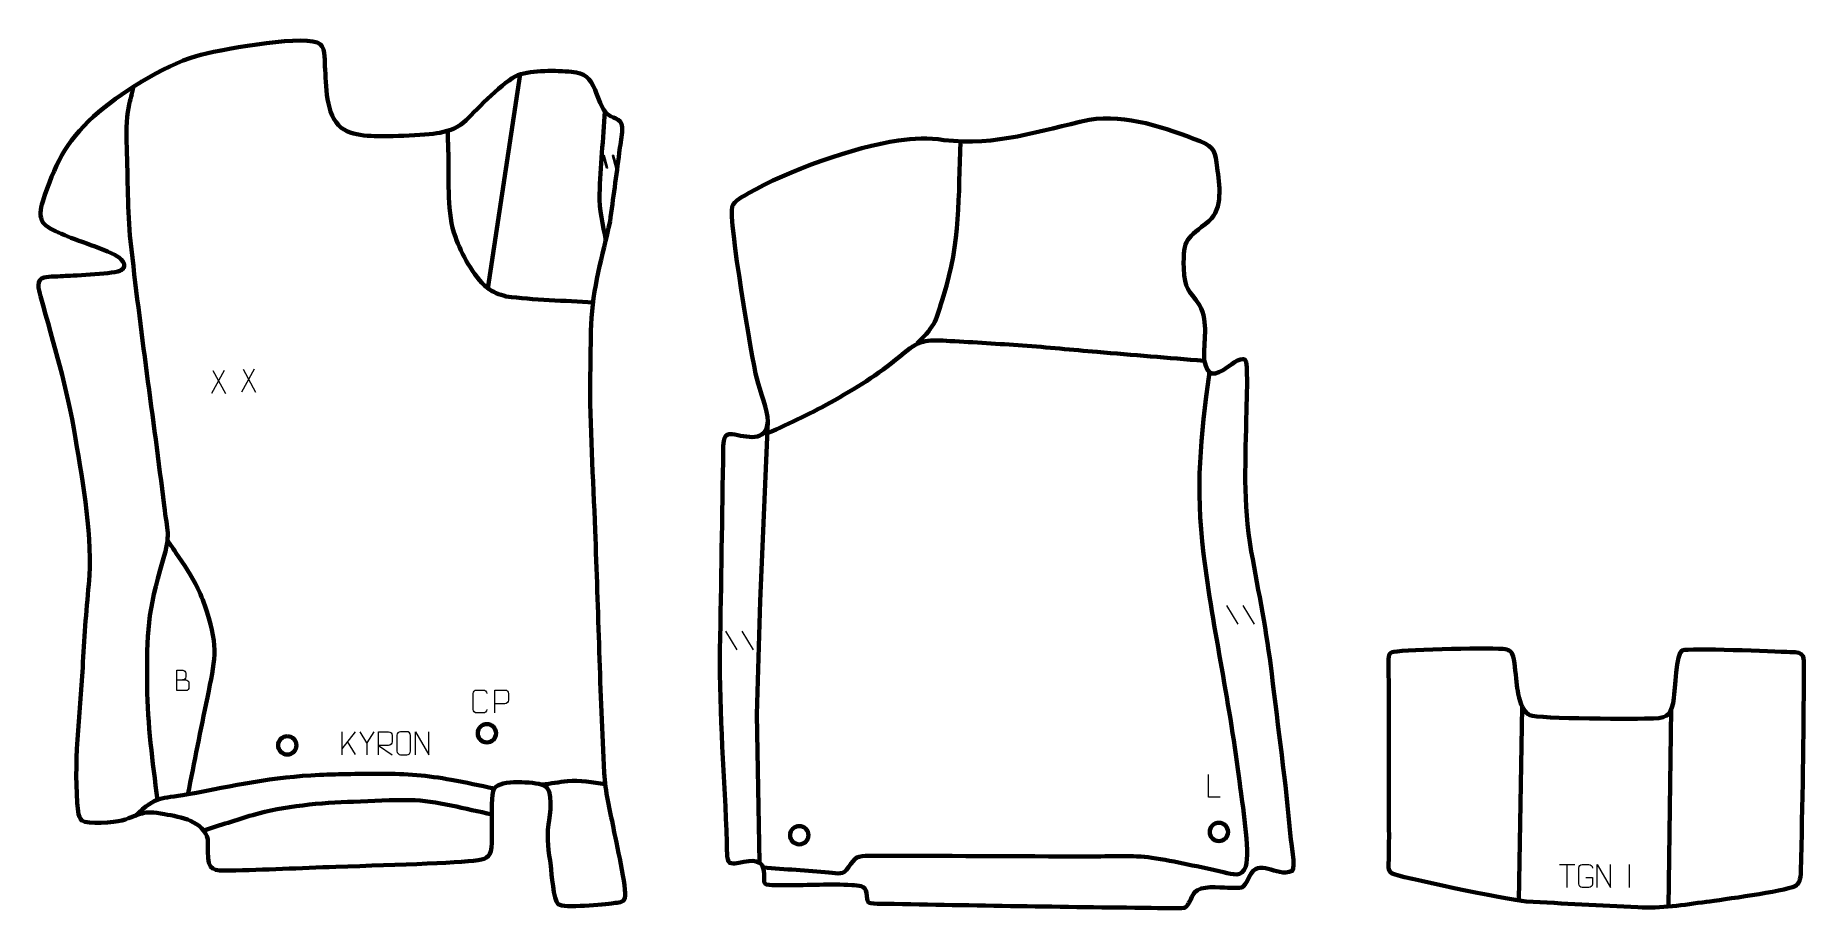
# Model space of a CAD drawing. Header units: millimetres. Extents: x 0 to 1927, y 0 to 951.
import ezdxf

# ---------------------------------------------------------------- set-up
doc = ezdxf.new("R2010")
doc.units = ezdxf.units.MM
for name, color, linetype in [('dxf_samples_SSANG_YONG_ACTYON_2_2_layer 2', 7, 'Continuous'), ('dxf_samples_SSANG_YONG_ACTYON_2_2_layer 3', 7, 'Continuous'), ('dxf_samples_SSANG_YONG_KYRON_1_layer 1', 7, 'Continuous'), ('dxf_samples_SSANG_YONG_KYRON_1_layer 2', 7, 'Continuous'), ('dxf_samples_SSANG_YONG_KYRON_1_layer 3', 7, 'Continuous'), ('dxf_samples_VOLKSWAGEN_TIGUAN_1_5_layer 1', 7, 'Continuous'), ('dxf_samples_VOLKSWAGEN_TIGUAN_1_5_layer 2', 7, 'Continuous')]:
    doc.layers.add(name, color=color, linetype=linetype)

msp = doc.modelspace()

# ---------------------------------------------------------------- linework, layer by layer
at = {"layer": 'dxf_samples_SSANG_YONG_ACTYON_2_2_layer 2', "color": 142, "lineweight": 200}
for centre in [(831.4764, 79.9534), (1288.2145, 83.5074)]:
    msp.add_ellipse(centre, major_axis=(0, 10), ratio=1, dxfattribs=at)
at = {"layer": 'dxf_samples_SSANG_YONG_ACTYON_2_2_layer 2', "color": 142, "lineweight": 158}
for points, knots in [([(959.9307, 615.933), (980.9536, 635.7246), (979.9258, 640.6868), (988.4444, 667.3522), (988.4444, 667.3522), (1006.9393, 725.246), (1004.7184, 776.2556), (1006.9113, 835.3325), (1006.9113, 835.3325), (1006.9113, 835.3325), (1006.9204, 835.575), (1006.9204, 835.575)], [0, 0, 0, 0, 0.25, 0.25, 0.25, 0.25, 0.5, 0.5, 0.5, 0.5, 1, 1, 1, 1]), ([(796.5783, 517.4575), (822.5998, 529.1619), (845.2097, 539.6557), (870.1348, 553.8118), (870.1348, 553.8118), (898.4277, 569.9209), (920.6596, 583.9528), (945.5253, 605.2628), (945.5253, 605.2628), (963.9005, 620.7366), (972.8385, 619.2819), (995.858, 618.1389), (995.858, 618.1389), (1021.8925, 616.8269), (1048.5058, 615.0375), (1074.5264, 613.196), (1074.5264, 613.196), (1101.4304, 611.292), (1128.7604, 608.5564), (1155.7071, 606.2963), (1155.7071, 606.2963), (1194.4846, 603.0439), (1233.2621, 599.7915), (1272.0395, 596.5389)], [0, 0, 0, 0, 0.142857143, 0.142857143, 0.142857143, 0.142857143, 0.285714286, 0.285714286, 0.285714286, 0.285714286, 0.428571429, 0.428571429, 0.428571429, 0.428571429, 0.571428571, 0.571428571, 0.571428571, 0.571428571, 0.714285714, 0.714285714, 0.714285714, 0.714285714, 1, 1, 1, 1]), ([(1277.9311, 584.1387), (1268.3991, 511.7446), (1262.4878, 459.9593), (1271.5178, 386.4227), (1271.5178, 386.4227), (1282.0276, 302.5776), (1300.8272, 220.3924), (1310.8995, 136.1796), (1310.8995, 136.1796), (1313.268, 116.9181), (1322.6261, 61.9265), (1317.5599, 46.0444), (1317.5599, 46.0444), (1312.8669, 33.7384), (1303.7971, 37.2083), (1293.3564, 39.5799), (1293.3564, 39.5799), (1268.0949, 45.2528), (1240.5646, 51.4933), (1215.0722, 55.4047), (1215.0722, 55.4047), (1195.2116, 58.4519), (1168.3877, 56.7275), (1147.6791, 56.7774), (1147.6791, 56.7774), (1067.8447, 56.9743), (987.8811, 57.5493), (908.0641, 57.417), (908.0641, 57.417), (894.5231, 57.3946), (892.5718, 56.4101), (885.1865, 45.1942), (885.1865, 45.1942), (879.0606, 35.8909), (874.0815, 38.4614), (863.8088, 39.413), (863.8088, 39.413), (840.1399, 41.6054), (815.9526, 42.7227), (792.1703, 44.6038)], [0, 0, 0, 0, 0.090909091, 0.090909091, 0.090909091, 0.090909091, 0.181818182, 0.181818182, 0.181818182, 0.181818182, 0.272727273, 0.272727273, 0.272727273, 0.272727273, 0.363636364, 0.363636364, 0.363636364, 0.363636364, 0.454545455, 0.454545455, 0.454545455, 0.454545455, 0.545454545, 0.545454545, 0.545454545, 0.545454545, 0.636363636, 0.636363636, 0.636363636, 0.636363636, 0.727272727, 0.727272727, 0.727272727, 0.727272727, 0.818181818, 0.818181818, 0.818181818, 0.818181818, 1, 1, 1, 1]), ([(788.1501, 50.4525), (788.1501, 50.4525), (785.3057, 211.3852), (785.3057, 211.3852), (785.3057, 211.3852), (785.3057, 211.3852), (789.0098, 334.6808), (789.0098, 334.6808), (789.0098, 334.6808), (789.0098, 334.6808), (797.1174, 530.479), (797.1174, 530.479)], [0, 0, 0, 0, 0.25, 0.25, 0.25, 0.25, 0.5, 0.5, 0.5, 0.5, 1, 1, 1, 1])]:
    msp.add_open_spline(points, degree=3, knots=knots, dxfattribs=at)
at = {"layer": 'dxf_samples_SSANG_YONG_ACTYON_2_2_layer 2', "color": 250, "lineweight": 9}
for points in [[(1296.4091, 330.189), (1296.4091, 330.189), (1308.7734, 309.6447), (1308.7734, 309.6447)], [(1314.139, 330.189), (1314.139, 330.189), (1326.5033, 309.6447), (1326.5033, 309.6447)], [(751.0776, 302.2915), (751.0776, 302.2915), (763.4419, 281.7472), (763.4419, 281.7472)], [(768.8075, 302.2915), (768.8075, 302.2915), (781.1718, 281.7472), (781.1718, 281.7472)]]:
    msp.add_open_spline(points, degree=3, dxfattribs=at)
msp.add_open_spline([(1289.7233, 121.2613), (1289.7233, 121.2613), (1276.7742, 121.2613), (1276.7742, 121.2613), (1276.7742, 121.2613), (1276.7742, 121.2613), (1276.7742, 146.2149), (1276.7742, 146.2149)], degree=3, knots=[0, 0, 0, 0, 0.333333333, 0.333333333, 0.333333333, 0.333333333, 1, 1, 1, 1], dxfattribs=at)
at = {"layer": 'dxf_samples_SSANG_YONG_ACTYON_2_2_layer 3', "color": 242, "lineweight": 158}
msp.add_open_spline([(988.8331, 836.9953), (1046.417, 830.0967), (1092.3317, 847.3605), (1147.1432, 858.9815), (1147.1432, 858.9815), (1187.2712, 865.6419), (1230.7451, 850.2941), (1267.6824, 835.6283), (1267.6824, 835.6283), (1284.2534, 829.0488), (1284.0166, 823.7652), (1286.4019, 806.8776), (1286.4019, 806.8776), (1288.8461, 788.8684), (1293.1217, 762.0168), (1277.3565, 748.7575), (1277.3565, 748.7575), (1253.9023, 729.5102), (1248.9458, 730.8672), (1250.0261, 697.3194), (1250.0261, 697.3194), (1251.1876, 673.8648), (1255.0843, 674.7757), (1267.3052, 657.1563), (1267.3052, 657.1563), (1277.3414, 637.7651), (1271.2058, 617.5867), (1272.3329, 597.4707), (1272.3329, 597.4707), (1276.1909, 578.2304), (1283.0818, 579.5866), (1297.9416, 589.9466), (1297.9416, 589.9466), (1301.1576, 592.1887), (1316.1698, 604.0739), (1317.8943, 595.4363), (1317.8943, 595.4363), (1319.9023, 579.6663), (1318.3619, 558.8125), (1318.2258, 542.4192), (1318.2258, 542.4192), (1317.3581, 488.1491), (1314.0971, 443.2935), (1323.5416, 388.9129), (1323.5416, 388.9129), (1331.4582, 344.1084), (1340.4132, 301.1841), (1345.7625, 255.8188), (1345.7625, 255.8188), (1352.815, 196.4893), (1361, 138.2427), (1366.2638, 78.6163), (1366.2638, 78.6163), (1367.0255, 71.9592), (1371.7312, 45.3773), (1368.0981, 41.0404), (1368.0981, 41.0404), (1349.7654, 33.3128), (1331.9361, 57.1196), (1321.2052, 34.6069), (1321.2052, 34.6069), (1314.2174, 19.9865), (1314.2604, 22.5806), (1297.9611, 22.7897), (1297.9611, 22.7897), (1288.8844, 23.0238), (1268.1706, 25.2467), (1261.9567, 17.8272), (1261.9567, 17.8272), (1258.9367, 14.2212), (1257.0936, 8.1726), (1254.3518, 4.2169), (1254.3518, 4.2169), (1253.213, 2.5739), (1251.9188, 1.2918), (1250.3211, 0.696), (1250.3211, 0.696), (1247.1603, 0), (1210.8122, 0.7981), (1205.9113, 0.8511), (1205.9113, 0.8511), (1109.4481, 1.8983), (1013.1606, 3.6124), (916.7155, 5.3734), (916.7155, 5.3734), (903.6655, 5.6117), (906.2962, 6.1958), (904.7204, 17.1222), (904.7204, 17.1222), (903.5005, 25.5811), (895.8851, 25.1407), (888.6633, 25.613), (888.6633, 25.613), (865.4242, 27.1328), (841.3329, 25.372), (818.0234, 25.4949), (818.0234, 25.4949), (814.095, 25.5307), (796.6209, 25.0975), (794.5409, 26.9799), (794.5409, 26.9799), (789.4854, 31.555), (802.2449, 56.8806), (771.2906, 51.0412), (771.2906, 51.0412), (766.5908, 50.1546), (760.3753, 48.1813), (755.7438, 49.8247), (755.7438, 49.8247), (752.0119, 52.3708), (752.7435, 67.5412), (752.6397, 71.9035), (752.6397, 71.9035), (750.5755, 142.2683), (744.0768, 211.0876), (745.1857, 281.7472), (745.1857, 281.7472), (746.3455, 354.7839), (747.6715, 427.8211), (748.669, 500.8599), (748.669, 500.8599), (749.0124, 508.3713), (748.7373, 518.2239), (758.5279, 516.8328), (758.5279, 516.8328), (773.7605, 513.9317), (796.054, 507.0317), (797.1174, 530.479), (797.1174, 530.479), (797.2668, 542.8121), (788.3336, 563.8845), (785.1459, 577.2121), (785.1459, 577.2121), (779.9282, 599.6203), (754.2688, 749.6916), (758.4693, 764.7002), (758.4693, 764.7002), (760.1581, 770.7343), (770.7069, 775.9759), (776.1328, 779.1044), (776.1328, 779.1044), (818.5304, 803.3851), (891.0307, 829.5234), (939.3271, 836.5669), (939.3271, 836.5669), (955.7453, 838.9045), (972.4137, 839.7619), (988.8331, 836.9953)], degree=3, knots=[0, 0, 0, 0, 0.026315789, 0.026315789, 0.026315789, 0.026315789, 0.052631579, 0.052631579, 0.052631579, 0.052631579, 0.078947368, 0.078947368, 0.078947368, 0.078947368, 0.105263158, 0.105263158, 0.105263158, 0.105263158, 0.131578947, 0.131578947, 0.131578947, 0.131578947, 0.157894737, 0.157894737, 0.157894737, 0.157894737, 0.184210526, 0.184210526, 0.184210526, 0.184210526, 0.210526316, 0.210526316, 0.210526316, 0.210526316, 0.236842105, 0.236842105, 0.236842105, 0.236842105, 0.263157895, 0.263157895, 0.263157895, 0.263157895, 0.289473684, 0.289473684, 0.289473684, 0.289473684, 0.315789474, 0.315789474, 0.315789474, 0.315789474, 0.342105263, 0.342105263, 0.342105263, 0.342105263, 0.368421053, 0.368421053, 0.368421053, 0.368421053, 0.394736842, 0.394736842, 0.394736842, 0.394736842, 0.421052632, 0.421052632, 0.421052632, 0.421052632, 0.447368421, 0.447368421, 0.447368421, 0.447368421, 0.473684211, 0.473684211, 0.473684211, 0.473684211, 0.5, 0.5, 0.5, 0.5, 0.526315789, 0.526315789, 0.526315789, 0.526315789, 0.552631579, 0.552631579, 0.552631579, 0.552631579, 0.578947368, 0.578947368, 0.578947368, 0.578947368, 0.605263158, 0.605263158, 0.605263158, 0.605263158, 0.631578947, 0.631578947, 0.631578947, 0.631578947, 0.657894737, 0.657894737, 0.657894737, 0.657894737, 0.684210526, 0.684210526, 0.684210526, 0.684210526, 0.710526316, 0.710526316, 0.710526316, 0.710526316, 0.736842105, 0.736842105, 0.736842105, 0.736842105, 0.763157895, 0.763157895, 0.763157895, 0.763157895, 0.789473684, 0.789473684, 0.789473684, 0.789473684, 0.815789474, 0.815789474, 0.815789474, 0.815789474, 0.842105263, 0.842105263, 0.842105263, 0.842105263, 0.868421053, 0.868421053, 0.868421053, 0.868421053, 0.894736842, 0.894736842, 0.894736842, 0.894736842, 0.921052632, 0.921052632, 0.921052632, 0.921052632, 0.947368421, 0.947368421, 0.947368421, 0.947368421, 1, 1, 1, 1], dxfattribs=at)
at = {"layer": 'dxf_samples_SSANG_YONG_KYRON_1_layer 1', "color": 250, "lineweight": 9}
for points in [[(205.3397, 585.9334), (205.3397, 585.9334), (191.5991, 561.0376), (191.5991, 561.0376)], [(193.0537, 585.9334), (193.0537, 585.9334), (206.7943, 560.9799), (206.7943, 560.9799)], [(238.2609, 587.4111), (238.2609, 587.4111), (224.5203, 562.5153), (224.5203, 562.5153)], [(225.9749, 587.4111), (225.9749, 587.4111), (239.7155, 562.4576), (239.7155, 562.4576)], [(333.5884, 192.5963), (333.5884, 192.5963), (333.5884, 167.6427), (333.5884, 167.6427)], [(347.9646, 192.5963), (347.9646, 192.5963), (333.5884, 173.9566), (333.5884, 173.9566)], [(348.2899, 167.7385), (348.2899, 167.7385), (339.8194, 182.0521), (339.8194, 182.0521)], [(360.9385, 180.6976), (360.9385, 180.6976), (353.6176, 192.5963), (353.6176, 192.5963)]]:
    msp.add_open_spline(points, degree=3, dxfattribs=at)
for points, knots in [([(153.88, 249.0002), (157.139, 249.0006), (160.3984, 249.0006), (163.6581, 249.0002), (163.6581, 249.0002), (165.4274, 248.9847), (167.1503, 247.4297), (167.1503, 245.5939), (167.1503, 245.5939), (167.15, 244.5831), (167.15, 241.8518), (167.1503, 240.8407), (167.1503, 240.8407), (167.1662, 239.1766), (165.7849, 237.3728), (163.7055, 237.388), (163.7055, 237.388), (160.4455, 237.3883), (157.1858, 237.3883), (153.9265, 237.388), (153.9265, 237.388), (153.9265, 244.8384), (153.9265, 252.2885), (153.9265, 259.7383), (153.9265, 259.7383), (156.0526, 259.7383), (158.179, 259.7383), (160.3055, 259.7383), (160.3055, 259.7383), (161.811, 259.7541), (163.689, 258.0429), (163.7049, 256.2852), (163.7049, 256.2852), (163.7045, 254.4346), (163.7045, 254.3039), (163.7049, 252.453), (163.7049, 252.453), (163.7203, 250.6024), (162.0594, 248.9847), (160.259, 249.0002)], [0, 0, 0, 0, 0.090909091, 0.090909091, 0.090909091, 0.090909091, 0.181818182, 0.181818182, 0.181818182, 0.181818182, 0.272727273, 0.272727273, 0.272727273, 0.272727273, 0.363636364, 0.363636364, 0.363636364, 0.363636364, 0.454545455, 0.454545455, 0.454545455, 0.454545455, 0.545454545, 0.545454545, 0.545454545, 0.545454545, 0.636363636, 0.636363636, 0.636363636, 0.636363636, 0.727272727, 0.727272727, 0.727272727, 0.727272727, 0.818181818, 0.818181818, 0.818181818, 0.818181818, 1, 1, 1, 1]), ([(491.2904, 216.8891), (491.1506, 214.5657), (489.4734, 213.0861), (487.3257, 213.0753), (487.3257, 213.0753), (484.9938, 213.0757), (482.6619, 213.0757), (480.3304, 213.0753), (480.3304, 213.0753), (478.4054, 212.9699), (476.4333, 214.8544), (476.4445, 216.8717), (476.4445, 216.8717), (476.4449, 222.6418), (476.4449, 228.4115), (476.4445, 234.1808), (476.4445, 234.1808), (476.4487, 236.3189), (478.1954, 238.0381), (480.3478, 238.0246), (480.3478, 238.0246), (482.6735, 238.0246), (484.9996, 238.0246), (487.3257, 238.0246), (487.3257, 238.0246), (489.2723, 238.0601), (491.2637, 236.5686), (491.2904, 234.131)], [0, 0, 0, 0, 0.125, 0.125, 0.125, 0.125, 0.25, 0.25, 0.25, 0.25, 0.375, 0.375, 0.375, 0.375, 0.5, 0.5, 0.5, 0.5, 0.625, 0.625, 0.625, 0.625, 0.75, 0.75, 0.75, 0.75, 1, 1, 1, 1]), ([(500.2414, 213.0709), (500.2414, 213.0709), (500.2414, 238.0245), (500.2414, 238.0245), (500.2414, 238.0245), (503.8364, 238.0245), (507.4317, 238.0245), (511.0271, 238.0245), (511.0271, 238.0245), (513.3523, 237.9866), (514.9097, 236.4965), (514.9055, 234.1304), (514.9055, 234.1304), (514.9051, 232.0947), (514.9051, 229.0354), (514.9055, 226.9994), (514.9055, 226.9994), (514.899, 225.124), (513.0868, 223.1821), (511.0772, 223.163), (511.0772, 223.163), (511.0772, 223.163), (500.2414, 223.163), (500.2414, 223.163)], [0, 0, 0, 0, 0.142857143, 0.142857143, 0.142857143, 0.142857143, 0.285714286, 0.285714286, 0.285714286, 0.285714286, 0.428571429, 0.428571429, 0.428571429, 0.428571429, 0.571428571, 0.571428571, 0.571428571, 0.571428571, 0.714285714, 0.714285714, 0.714285714, 0.714285714, 1, 1, 1, 1]), ([(368.2609, 192.5963), (368.2609, 192.5963), (360.9385, 180.6976), (360.9385, 180.6976), (360.9385, 180.6976), (360.9385, 180.6976), (360.9392, 167.6427), (360.9392, 167.6427)], [0, 0, 0, 0, 0.333333333, 0.333333333, 0.333333333, 0.333333333, 1, 1, 1, 1]), ([(373.6072, 167.6428), (373.6072, 167.6428), (373.6072, 192.5963), (373.6072, 192.5963), (373.6072, 192.5963), (377.202, 192.5963), (380.7975, 192.5963), (384.3927, 192.5963), (384.3927, 192.5963), (386.718, 192.5586), (388.2753, 191.0686), (388.2712, 188.7022), (388.2712, 188.7022), (388.2708, 186.6667), (388.2708, 183.6073), (388.2712, 181.5713), (388.2712, 181.5713), (388.2647, 179.6958), (386.4524, 177.754), (384.4429, 177.7349), (384.4429, 177.7349), (384.4429, 177.7349), (373.6072, 177.7349), (373.6072, 177.7349), (373.6072, 177.7349), (373.6072, 177.7349), (388.2619, 167.6428), (388.2619, 167.6428)], [0, 0, 0, 0, 0.125, 0.125, 0.125, 0.125, 0.25, 0.25, 0.25, 0.25, 0.375, 0.375, 0.375, 0.375, 0.5, 0.5, 0.5, 0.5, 0.625, 0.625, 0.625, 0.625, 0.75, 0.75, 0.75, 0.75, 1, 1, 1, 1]), ([(397.4197, 192.596), (399.7454, 192.596), (402.0715, 192.596), (404.3976, 192.596), (404.3976, 192.596), (406.3442, 192.6316), (408.3356, 191.14), (408.3623, 188.7024), (408.3623, 188.7024), (408.3619, 182.9555), (408.3619, 177.2082), (408.3623, 171.4605), (408.3623, 171.4605), (408.2225, 169.1371), (406.5453, 167.6575), (404.3976, 167.6467), (404.3976, 167.6467), (402.0657, 167.6471), (399.7338, 167.6471), (397.4023, 167.6467), (397.4023, 167.6467), (395.4773, 167.5413), (393.5052, 169.4258), (393.5164, 171.4431), (393.5164, 171.4431), (393.5167, 177.2132), (393.5167, 182.9829), (393.5164, 188.7522), (393.5164, 188.7522), (393.5206, 190.8903), (395.2673, 192.6095), (397.4197, 192.596)], [0, 0, 0, 0, 0.111111111, 0.111111111, 0.111111111, 0.111111111, 0.222222222, 0.222222222, 0.222222222, 0.222222222, 0.333333333, 0.333333333, 0.333333333, 0.333333333, 0.444444444, 0.444444444, 0.444444444, 0.444444444, 0.555555556, 0.555555556, 0.555555556, 0.555555556, 0.666666667, 0.666666667, 0.666666667, 0.666666667, 0.777777778, 0.777777778, 0.777777778, 0.777777778, 1, 1, 1, 1]), ([(413.6119, 167.6428), (413.6119, 167.6428), (413.6119, 192.5963), (413.6119, 192.5963), (413.6119, 192.5963), (413.6119, 192.5963), (428.2667, 167.6428), (428.2667, 167.6428), (428.2667, 167.6428), (428.2667, 167.6428), (428.2667, 192.5963), (428.2667, 192.5963)], [0, 0, 0, 0, 0.25, 0.25, 0.25, 0.25, 0.5, 0.5, 0.5, 0.5, 1, 1, 1, 1])]:
    msp.add_open_spline(points, degree=3, knots=knots, dxfattribs=at)
at = {"layer": 'dxf_samples_SSANG_YONG_KYRON_1_layer 2', "color": 142, "lineweight": 200}
for centre in [(491.4118, 191.0248), (274.1886, 177.7955)]:
    msp.add_ellipse(centre, major_axis=(0, 10), ratio=1, dxfattribs=at)
at = {"layer": 'dxf_samples_SSANG_YONG_KYRON_1_layer 2', "color": 142, "lineweight": 158}
msp.add_open_spline([(492.4506, 675.1904), (492.4506, 675.1904), (527.8241, 908.5873), (527.8241, 908.5873)], degree=3, dxfattribs=at)
for points, knots in [([(132.9125, 118.2904), (127.4112, 161.0495), (122.1739, 199.4647), (121.6468, 242.8473), (121.6468, 242.8473), (120.9053, 299.864), (122.1797, 323.8115), (138.7526, 379.0426), (138.7526, 379.0426), (147.4193, 408.2948), (143.649, 410.0595), (140.116, 439.1197), (140.116, 439.1197), (128.368, 534.9832), (114.0393, 630.7685), (103.5896, 726.7416), (103.5896, 726.7416), (99.9712, 759.9735), (100.8463, 795.1328), (99.4364, 828.7606), (99.4364, 828.7606), (98.7802, 844.4124), (98.6914, 857.9949), (101.6313, 873.5026), (101.6313, 873.5026), (103.1291, 880.7765), (105.0636, 887.9957), (106.7884, 895.2234)], [0, 0, 0, 0, 0.125, 0.125, 0.125, 0.125, 0.25, 0.25, 0.25, 0.25, 0.375, 0.375, 0.375, 0.375, 0.5, 0.5, 0.5, 0.5, 0.625, 0.625, 0.625, 0.625, 0.75, 0.75, 0.75, 0.75, 1, 1, 1, 1]), ([(619.9245, 868.2968), (617.9738, 838.4327), (615.066, 807.8291), (614.0387, 778.011), (614.0387, 778.011), (613.473, 761.5888), (617.8801, 744.1794), (620.8226, 728.0269)], [0, 0, 0, 0, 0.333333333, 0.333333333, 0.333333333, 0.333333333, 1, 1, 1, 1]), ([(448.6826, 847.0161), (449.0061, 837.5022), (449.3295, 827.9884), (449.653, 818.4745), (449.653, 818.4745), (450.3168, 791.5212), (447.7025, 756.7811), (457.1128, 731.6153), (457.1128, 731.6153), (463.9523, 713.3244), (476.3787, 688.7977), (491.5921, 676.2728), (491.5921, 676.2728), (498.1975, 671.2207), (504.6305, 668.8011), (512.6136, 666.7993), (512.6136, 666.7993), (541.4771, 662.5647), (576.9614, 662.2876), (607.0031, 660.0789)], [0, 0, 0, 0, 0.166666667, 0.166666667, 0.166666667, 0.166666667, 0.333333333, 0.333333333, 0.333333333, 0.333333333, 0.5, 0.5, 0.5, 0.5, 0.666666667, 0.666666667, 0.666666667, 0.666666667, 1, 1, 1, 1]), ([(165.9665, 124.2716), (172.8952, 159.5465), (179.9666, 194.5842), (187.1562, 229.8023), (187.1562, 229.8023), (195.3087, 269.7368), (199.4928, 283.6319), (186.6934, 323.5419), (186.6934, 323.5419), (183.8946, 332.1972), (180.6489, 340.3753), (176.8161, 348.6223), (176.8161, 348.6223), (170.0593, 362.6321), (161.6544, 374.846), (152.9291, 387.6456), (152.9291, 387.6456), (150.6814, 390.9427), (148.4431, 394.244), (146.2168, 397.5556), (146.2168, 397.5556), (146.2168, 397.5556), (145.3852, 398.7948), (145.3852, 398.7948), (145.3852, 398.7948), (145.3852, 398.7948), (144.5461, 400.0459), (144.5461, 400.0459)], [0, 0, 0, 0, 0.125, 0.125, 0.125, 0.125, 0.25, 0.25, 0.25, 0.25, 0.375, 0.375, 0.375, 0.375, 0.5, 0.5, 0.5, 0.5, 0.625, 0.625, 0.625, 0.625, 0.75, 0.75, 0.75, 0.75, 1, 1, 1, 1]), ([(108.155, 100.8428), (133.1325, 123.9176), (134.4144, 118.6142), (166.1455, 124.5347), (166.1455, 124.5347), (215.532, 133.7494), (258.6668, 143.5401), (309.4099, 145.5852), (309.4099, 145.5852), (331.5052, 146.4386), (355.0387, 146.9892), (377.1349, 146.9439), (377.1349, 146.9439), (403.2464, 146.8904), (427.0007, 145.0452), (452.7098, 140.2682), (452.7098, 140.2682), (468.3326, 137.2887), (483.8922, 133.9735), (499.4976, 130.8999)], [0, 0, 0, 0, 0.166666667, 0.166666667, 0.166666667, 0.166666667, 0.333333333, 0.333333333, 0.333333333, 0.333333333, 0.5, 0.5, 0.5, 0.5, 0.666666667, 0.666666667, 0.666666667, 0.666666667, 1, 1, 1, 1]), ([(620.1527, 135.6957), (606.5686, 137.3427), (592.8159, 140.1631), (579.1096, 138.7471), (579.1096, 138.7471), (570.0134, 137.8074), (561.0121, 136.2623), (551.9546, 135.0675), (551.9546, 135.0675), (551.9546, 135.0675), (551.3144, 134.9831), (551.3144, 134.9831)], [0, 0, 0, 0, 0.25, 0.25, 0.25, 0.25, 0.5, 0.5, 0.5, 0.5, 1, 1, 1, 1]), ([(496.894, 102.5872), (469.0257, 108.3167), (436.0333, 117.5613), (408.0123, 118.1781), (408.0123, 118.1781), (387.881, 118.6212), (366.6483, 116.888), (346.3439, 116.3292), (346.3439, 116.3292), (311.0384, 115.3576), (270.4601, 111.8123), (236.5563, 101.8937), (236.5563, 101.8937), (218.8008, 96.6244), (200.8761, 90.6004), (183.0902, 85.1208)], [0, 0, 0, 0, 0.2, 0.2, 0.2, 0.2, 0.4, 0.4, 0.4, 0.4, 0.6, 0.6, 0.6, 0.6, 1, 1, 1, 1])]:
    msp.add_open_spline(points, degree=3, knots=knots, dxfattribs=at)
at = {"layer": 'dxf_samples_SSANG_YONG_KYRON_1_layer 2', "color": 142}
for points in [[(621.6175, 806.6245), (621.6175, 806.6245), (617.7957, 820.2869), (617.7957, 820.2869), (617.7957, 820.2869), (617.7957, 820.2869), (619.0942, 820.2869), (619.0942, 820.2869), (619.0942, 820.2869), (619.0942, 820.2869), (622.916, 806.6245), (622.916, 806.6245), (622.916, 806.6245), (622.916, 806.6245), (621.6175, 806.6245), (621.6175, 806.6245)], [(631.8766, 806.6245), (631.8766, 806.6245), (628.0547, 820.2869), (628.0547, 820.2869), (628.0547, 820.2869), (628.0547, 820.2869), (629.3532, 820.2869), (629.3532, 820.2869), (629.3532, 820.2869), (629.3532, 820.2869), (633.1751, 806.6245), (633.1751, 806.6245), (633.1751, 806.6245), (633.1751, 806.6245), (631.8766, 806.6245), (631.8766, 806.6245)]]:
    msp.add_open_spline(points, degree=3, knots=[0, 0, 0, 0, 0.2, 0.2, 0.2, 0.2, 0.4, 0.4, 0.4, 0.4, 0.6, 0.6, 0.6, 0.6, 1, 1, 1, 1], dxfattribs=at)
at = {"layer": 'dxf_samples_SSANG_YONG_KYRON_1_layer 3', "color": 242, "lineweight": 158}
msp.add_open_spline([(625.5051, 748.3725), (617.0981, 710.0654), (606.5066, 675.6311), (604.9821, 635.9765), (604.9821, 635.9765), (604.2918, 618.0207), (604.3271, 599.4502), (604, 581.3967), (604, 581.3967), (603.1814, 525.5429), (607.2412, 468.1821), (609.3162, 412.2076), (609.3162, 412.2076), (612.571, 324.188), (614.6619, 235.7642), (619.0809, 147.836), (619.0809, 147.836), (620.1118, 127.3232), (625.3347, 107.9988), (629.151, 87.9362), (629.151, 87.9362), (631.5837, 75.274), (644.0768, 20.1735), (641.7525, 11.7702), (641.7525, 11.7702), (640.2037, 6.1705), (634.3522, 6.6032), (629.1231, 5.9493), (629.1231, 5.9493), (619.6224, 4.7894), (574.9155, 0), (569.1961, 4.807), (569.1961, 4.807), (563.7796, 9.3595), (561.9558, 38.4637), (561.0577, 46.4846), (561.0577, 46.4846), (558.8463, 62.2422), (556.2088, 75.7996), (558.4805, 91.7726), (558.4805, 91.7726), (559.8353, 101.2992), (565.1057, 130.5599), (552.8603, 134.5319), (552.8603, 134.5319), (542.2708, 137.9667), (506.584, 140.8914), (499.4976, 130.8999), (499.4976, 130.8999), (495.821, 124.5281), (497.0929, 103.7725), (496.9289, 95.28), (496.9289, 95.28), (496.8286, 87.6248), (497.7455, 65.5429), (494.7983, 59.7212), (494.7983, 59.7212), (493.0558, 56.2791), (489.5604, 54.4421), (485.4637, 53.4547), (485.4637, 53.4547), (469.9851, 49.7238), (396.3308, 47.8359), (327.1861, 45.4957), (327.1861, 45.4957), (288.6058, 44.1838), (249.3951, 42.1156), (210.8641, 41.5613), (210.8641, 41.5613), (194.3524, 41.3238), (187.4888, 40.3376), (187.7702, 62.3055), (187.7702, 62.3055), (187.8319, 67.1186), (188.0446, 70.576), (187.5255, 75.4719), (187.5255, 75.4719), (183.2347, 95.4643), (157.6217, 99.776), (140.6635, 102.8933), (140.6635, 102.8933), (114.7888, 107.6497), (116.8855, 102.5988), (93.9789, 95.9495), (93.9789, 95.9495), (86.6546, 93.8932), (56.2691, 91.6472), (50.5235, 95.8434), (50.5235, 95.8434), (48.1773, 98.0374), (47.0726, 101.6299), (46.5575, 105.5878), (46.5575, 105.5878), (40.7903, 156.9561), (48.7106, 211.0399), (51.4845, 262.6907), (51.4845, 262.6907), (53.1233, 293.2052), (55.1261, 322.7121), (58.1084, 353.1419), (58.1084, 353.1419), (62.8333, 403.2636), (51.9576, 462.2743), (43.6845, 512.1116), (43.6845, 512.1116), (34.1088, 569.795), (20.2462, 612.3177), (5.6419, 667.1489), (5.6419, 667.1489), (3.7507, 674.2492), (0, 685.2187), (9.6076, 687.3566), (9.6076, 687.3566), (14.6703, 688.4831), (26.593, 688.5446), (32.595, 688.9541), (32.595, 688.9541), (42.6425, 689.6044), (87.7783, 691.3317), (93.4806, 695.1985), (93.4806, 695.1985), (101.904, 700.9104), (92.3288, 709.1142), (86.4741, 712.0752), (86.4741, 712.0752), (76.4365, 717.1517), (62.6431, 721.6733), (51.8826, 725.7344), (51.8826, 725.7344), (42.0195, 729.4411), (13.8736, 738.93), (8.5033, 746.9672), (8.5033, 746.9672), (4.1637, 753.4619), (5.2421, 761.7965), (7.9596, 770.1146), (7.9596, 770.1146), (20.6945, 809.0935), (32.6129, 834.6773), (63.2529, 862.7032), (63.2529, 862.7032), (90.3109, 887.1779), (139.051, 917.9197), (175.0513, 928.4004), (175.0513, 928.4004), (197.9557, 935.0684), (284.7861, 950.9961), (306.7163, 943.1011), (306.7163, 943.1011), (316.3625, 939.6283), (314.6208, 925.7961), (315.1958, 917.3107), (315.1958, 917.3107), (316.47, 897.1544), (315.5657, 864.098), (332.9136, 850.4926), (332.9136, 850.4926), (340.6939, 844.7187), (350.8331, 842.4085), (361.5794, 841.6788), (361.5794, 841.6788), (378.2938, 840.5438), (424.1448, 841.922), (440.3911, 844.9805), (440.3911, 844.9805), (451.1018, 846.9968), (461.096, 850.9626), (468.8337, 858.7885), (468.8337, 858.7885), (481.1475, 871.2426), (510.364, 901.4764), (525.1949, 907.7722), (525.1949, 907.7722), (541.627, 913.3122), (566.339, 912.6679), (583.6873, 911.3357), (583.6873, 911.3357), (598.2771, 910.2153), (603.3297, 904.409), (609.1753, 891.5211), (609.1753, 891.5211), (612.6941, 883.7632), (616.4176, 870.4857), (622.882, 865.0777), (622.882, 865.0777), (631.4549, 858.916), (639.9557, 861.661), (638.5934, 845.752), (638.5934, 845.752), (638.0029, 838.8565), (636.4798, 830.3269), (635.5549, 823.2267), (635.5549, 823.2267), (632.3031, 798.2626), (628.9031, 773.3171), (625.5051, 748.3725)], degree=3, knots=[0, 0, 0, 0, 0.02, 0.02, 0.02, 0.02, 0.04, 0.04, 0.04, 0.04, 0.06, 0.06, 0.06, 0.06, 0.08, 0.08, 0.08, 0.08, 0.1, 0.1, 0.1, 0.1, 0.12, 0.12, 0.12, 0.12, 0.14, 0.14, 0.14, 0.14, 0.16, 0.16, 0.16, 0.16, 0.18, 0.18, 0.18, 0.18, 0.2, 0.2, 0.2, 0.2, 0.22, 0.22, 0.22, 0.22, 0.24, 0.24, 0.24, 0.24, 0.26, 0.26, 0.26, 0.26, 0.28, 0.28, 0.28, 0.28, 0.3, 0.3, 0.3, 0.3, 0.32, 0.32, 0.32, 0.32, 0.34, 0.34, 0.34, 0.34, 0.36, 0.36, 0.36, 0.36, 0.38, 0.38, 0.38, 0.38, 0.4, 0.4, 0.4, 0.4, 0.42, 0.42, 0.42, 0.42, 0.44, 0.44, 0.44, 0.44, 0.46, 0.46, 0.46, 0.46, 0.48, 0.48, 0.48, 0.48, 0.5, 0.5, 0.5, 0.5, 0.52, 0.52, 0.52, 0.52, 0.54, 0.54, 0.54, 0.54, 0.56, 0.56, 0.56, 0.56, 0.58, 0.58, 0.58, 0.58, 0.6, 0.6, 0.6, 0.6, 0.62, 0.62, 0.62, 0.62, 0.64, 0.64, 0.64, 0.64, 0.66, 0.66, 0.66, 0.66, 0.68, 0.68, 0.68, 0.68, 0.7, 0.7, 0.7, 0.7, 0.72, 0.72, 0.72, 0.72, 0.74, 0.74, 0.74, 0.74, 0.76, 0.76, 0.76, 0.76, 0.78, 0.78, 0.78, 0.78, 0.8, 0.8, 0.8, 0.8, 0.82, 0.82, 0.82, 0.82, 0.84, 0.84, 0.84, 0.84, 0.86, 0.86, 0.86, 0.86, 0.88, 0.88, 0.88, 0.88, 0.9, 0.9, 0.9, 0.9, 0.92, 0.92, 0.92, 0.92, 0.94, 0.94, 0.94, 0.94, 0.96, 0.96, 0.96, 0.96, 1, 1, 1, 1], dxfattribs=at)
at = {"layer": 'dxf_samples_VOLKSWAGEN_TIGUAN_1_5_layer 1', "color": 142, "lineweight": 158}
for points in [[(1618.3942, 219.8948), (1618.3942, 219.8948), (1614.752, 8.8195), (1614.752, 8.8195)], [(1777.7412, 1.4483), (1777.7412, 1.4483), (1780.7258, 217.1288), (1780.7258, 217.1288)]]:
    msp.add_open_spline(points, degree=3, dxfattribs=at)
at = {"layer": 'dxf_samples_VOLKSWAGEN_TIGUAN_1_5_layer 1', "color": 250, "lineweight": 9}
for points in [[(1658.8617, 48.0076), (1658.8617, 48.0076), (1675.8489, 48.0076), (1675.8489, 48.0076)], [(1667.3555, 23.0776), (1667.3555, 23.0776), (1667.3555, 48.0311), (1667.3555, 48.0311)], [(1734.6827, 48.0414), (1734.6827, 48.0414), (1734.6827, 23.0673), (1734.6827, 23.0673)]]:
    msp.add_open_spline(points, degree=3, dxfattribs=at)
for points, knots in [([(1687.6102, 34.0633), (1687.6102, 34.0633), (1694.7783, 34.0633), (1694.7783, 34.0633), (1694.7783, 34.0633), (1694.7783, 34.0633), (1694.7783, 26.8952), (1694.7783, 26.8952), (1694.7783, 26.8952), (1694.6386, 24.5718), (1692.9614, 23.0922), (1690.8136, 23.0814), (1690.8136, 23.0814), (1688.4818, 23.0818), (1686.1498, 23.0818), (1683.8183, 23.0814), (1683.8183, 23.0814), (1681.8934, 22.976), (1679.9212, 24.8605), (1679.9324, 26.8778), (1679.9324, 26.8778), (1679.9328, 32.6479), (1679.9328, 38.4176), (1679.9324, 44.1869), (1679.9324, 44.1869), (1679.9366, 46.325), (1681.6834, 48.0442), (1683.8357, 48.0308), (1683.8357, 48.0308), (1686.1614, 48.0308), (1688.4875, 48.0308), (1690.8136, 48.0308), (1690.8136, 48.0308), (1692.7603, 48.0662), (1694.7517, 46.5747), (1694.7783, 44.137)], [0, 0, 0, 0, 0.1, 0.1, 0.1, 0.1, 0.2, 0.2, 0.2, 0.2, 0.3, 0.3, 0.3, 0.3, 0.4, 0.4, 0.4, 0.4, 0.5, 0.5, 0.5, 0.5, 0.6, 0.6, 0.6, 0.6, 0.7, 0.7, 0.7, 0.7, 0.8, 0.8, 0.8, 0.8, 1, 1, 1, 1]), ([(1700.0279, 23.0776), (1700.0279, 23.0776), (1700.0279, 48.0311), (1700.0279, 48.0311), (1700.0279, 48.0311), (1700.0279, 48.0311), (1714.6827, 23.0776), (1714.6827, 23.0776), (1714.6827, 23.0776), (1714.6827, 23.0776), (1714.6827, 48.0311), (1714.6827, 48.0311)], [0, 0, 0, 0, 0.25, 0.25, 0.25, 0.25, 0.5, 0.5, 0.5, 0.5, 1, 1, 1, 1])]:
    msp.add_open_spline(points, degree=3, knots=knots, dxfattribs=at)
at = {"layer": 'dxf_samples_VOLKSWAGEN_TIGUAN_1_5_layer 2', "color": 242, "lineweight": 158}
msp.add_open_spline([(1921.7779, 41.1294), (1921.5693, 31.0468), (1919.4862, 26.715), (1915.6554, 24.5283), (1915.6554, 24.5283), (1902.3628, 18.674), (1835.9195, 9.6816), (1818.9658, 7.3962), (1818.9658, 7.3962), (1794.2367, 4.0567), (1769.3276, 0), (1744.3062, 1.3951), (1744.3062, 1.3951), (1703.761, 3.6479), (1663.1664, 5.4408), (1622.6373, 7.8822), (1622.6373, 7.8822), (1603.3424, 9.0445), (1481.4894, 35.2254), (1476.7466, 38.2274), (1476.7466, 38.2274), (1471.7312, 41.402), (1472.9455, 46.6782), (1473.1769, 56.1738), (1473.1769, 56.1738), (1473.6673, 76.2977), (1473.2706, 97.3579), (1473.2801, 117.5835), (1473.2801, 117.5835), (1473.3073, 166.6381), (1473.7212, 215.6724), (1472.8332, 264.7223), (1472.8332, 264.7223), (1472.6201, 276.498), (1473.0268, 278.6287), (1478.5686, 279.6445), (1478.5686, 279.6445), (1493.5339, 282.3875), (1590.5065, 284.565), (1599.9956, 282.4656), (1599.9956, 282.4656), (1604.3273, 281.5073), (1607.2187, 280.079), (1608.5079, 274.6484), (1608.5079, 274.6484), (1610.5154, 266.1922), (1611.549, 252.2828), (1612.6943, 243.2081), (1612.6943, 243.2081), (1613.2147, 239.0847), (1613.7488, 234.9543), (1614.6534, 230.8947), (1614.6534, 230.8947), (1614.6534, 230.8947), (1614.9685, 229.5856), (1614.9685, 229.5856), (1614.9685, 229.5856), (1617.709, 218.8011), (1621.6304, 213.3595), (1626.8875, 210.6524), (1626.8875, 210.6524), (1635.1318, 206.4072), (1746.4123, 206.5848), (1761.2596, 207.0208), (1761.2596, 207.0208), (1778.5816, 207.5294), (1780.8056, 213.0509), (1783.6317, 229.226), (1783.6317, 229.226), (1784.3923, 237.1874), (1786.1648, 278.5758), (1792.5399, 281.1261), (1792.5399, 281.1261), (1800.6559, 284.3729), (1892.9691, 279.8155), (1909.9413, 279.3712), (1909.9413, 279.3712), (1926.8822, 279.1881), (1924.726, 275.2383), (1924.8003, 259.9819), (1924.8003, 259.9819), (1925.1533, 187.4589), (1923.2641, 112.9588), (1921.7779, 41.1294)], degree=3, knots=[0, 0, 0, 0, 0.045454545, 0.045454545, 0.045454545, 0.045454545, 0.090909091, 0.090909091, 0.090909091, 0.090909091, 0.136363636, 0.136363636, 0.136363636, 0.136363636, 0.181818182, 0.181818182, 0.181818182, 0.181818182, 0.227272727, 0.227272727, 0.227272727, 0.227272727, 0.272727273, 0.272727273, 0.272727273, 0.272727273, 0.318181818, 0.318181818, 0.318181818, 0.318181818, 0.363636364, 0.363636364, 0.363636364, 0.363636364, 0.409090909, 0.409090909, 0.409090909, 0.409090909, 0.454545455, 0.454545455, 0.454545455, 0.454545455, 0.5, 0.5, 0.5, 0.5, 0.545454545, 0.545454545, 0.545454545, 0.545454545, 0.590909091, 0.590909091, 0.590909091, 0.590909091, 0.636363636, 0.636363636, 0.636363636, 0.636363636, 0.681818182, 0.681818182, 0.681818182, 0.681818182, 0.727272727, 0.727272727, 0.727272727, 0.727272727, 0.772727273, 0.772727273, 0.772727273, 0.772727273, 0.818181818, 0.818181818, 0.818181818, 0.818181818, 0.863636364, 0.863636364, 0.863636364, 0.863636364, 0.909090909, 0.909090909, 0.909090909, 0.909090909, 1, 1, 1, 1], dxfattribs=at)

doc.saveas('drawing.dxf')
